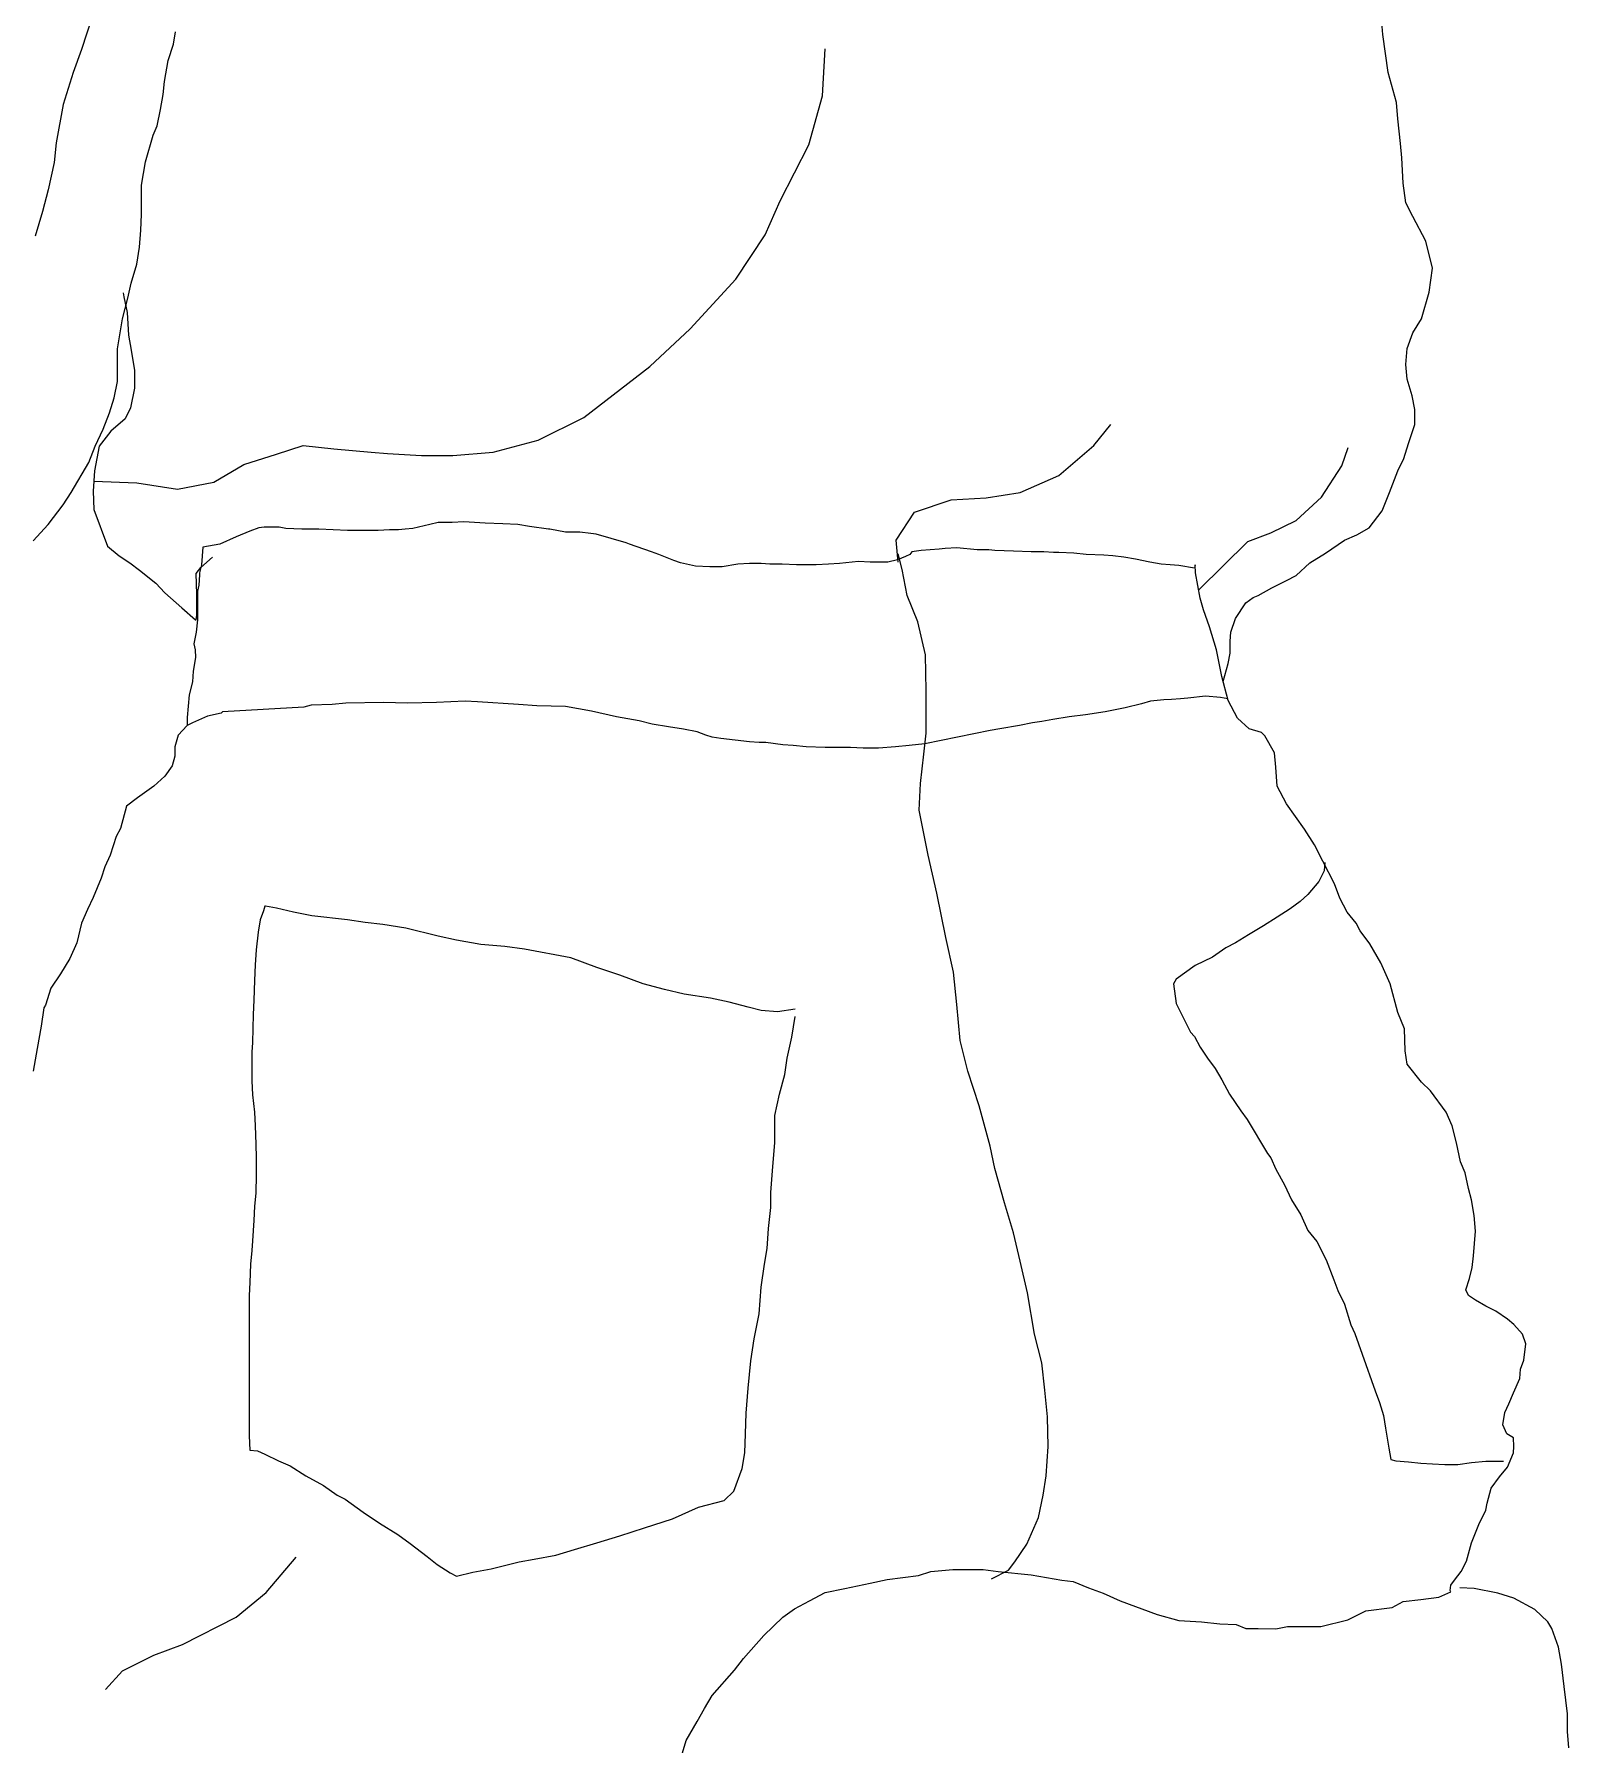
# Model space of a CAD drawing. Header units: millimetres. Extents: x 0 to 35, y -2 to 2.
# Drawn here: x 21.9741 to 22.3252, y 0.8517 to 1.2431 of the extents above; entities that cross this region are included whole.
import ezdxf

# ---------------------------------------------------------------- set-up
doc = ezdxf.new("R2010")
doc.units = ezdxf.units.MM
doc.layers.add('45-Biciklisti', color=7, linetype='Continuous')

# ---------------------------------------------------------------- blocks, each defined once
blk = doc.blocks.new('Cyclist 07 - Perspective view rear')
for p, q in [((-0.01134, 1.25106), (-0.01507, 1.23956)), ((0.28268, 1.243), (0.28223, 1.24852)), ((0.00478, 1.23703), (0.00597, 1.24076)), ((0.00597, 1.24076), (0.00642, 1.24359)), ((0.28327, 1.23867), (0.28268, 1.243)), ((-0.01507, 1.23956), (-0.01701, 1.23434)), ((0.00388, 1.23225), (0.00478, 1.23703)), ((0.15447, 1.22897), (0.15507, 1.23971)), ((0.28387, 1.23434), (0.28327, 1.23867)), ((-0.01701, 1.23434), (-0.01925, 1.22703)), ((0.28581, 1.22748), (0.28387, 1.23434)), ((0.00298, 1.22583), (0.00358, 1.22927)), ((0.00358, 1.22927), (0.00388, 1.23225)), ((0.15134, 1.21777), (0.15447, 1.22897)), ((-0.01925, 1.22703), (-0.02089, 1.21822)), ((0.00224, 1.2221), (0.00298, 1.22583)), ((0.28611, 1.22374), (0.28581, 1.22748)), ((0.00134, 1.22001), (0.00224, 1.2221)), ((0.28671, 1.21807), (0.28611, 1.22374)), ((-0.02089, 1.21822), (-0.02134, 1.21374)), ((-0.00045, 1.21389), (0.00134, 1.22001)), ((0.14477, 1.20494), (0.15134, 1.21777)), ((0.287, 1.21479), (0.28671, 1.21807)), ((-0.02134, 1.21374), (-0.02269, 1.20748)), ((-0.00134, 1.20852), (-0.00045, 1.21389)), ((0.2873, 1.20897), (0.287, 1.21479)), ((-0.02269, 1.20748), (-0.02403, 1.20255)), ((-0.00134, 1.2018), (-0.00134, 1.20852)), ((0.2879, 1.20449), (0.2873, 1.20897)), ((-0.02403, 1.20255), (-0.02567, 1.19688)), ((-0.00149, 1.19822), (-0.00134, 1.2018)), ((0.14134, 1.19718), (0.14477, 1.20494)), ((0.28954, 1.20136), (0.2879, 1.20449)), ((-0.00179, 1.19434), (-0.00149, 1.19822)), ((0.29253, 1.19569), (0.28954, 1.20136)), ((-0.00239, 1.19046), (-0.00179, 1.19434)), ((0.13462, 1.18703), (0.14134, 1.19718)), ((0.29402, 1.18957), (0.29253, 1.19569)), ((-0.00373, 1.18613), (-0.00239, 1.19046)), ((-0.00448, 1.1827), (-0.00373, 1.18613)), ((0.12417, 1.17569), (0.13462, 1.18703)), ((0.29327, 1.18404), (0.29402, 1.18957)), ((-0.00567, 1.17793), (-0.00448, 1.1827)), ((-0.00552, 1.1839), (-0.00537, 1.183)), ((-0.00537, 1.183), (-0.00463, 1.17942)), ((0.29148, 1.17793), (0.29327, 1.18404)), ((-0.00687, 1.17106), (-0.00567, 1.17793)), ((-0.00463, 1.17942), (-0.00433, 1.17419)), ((0.28954, 1.17479), (0.29148, 1.17793)), ((-0.00433, 1.17419), (-0.00373, 1.17076)), ((0.11492, 1.16703), (0.12417, 1.17569)), ((0.2882, 1.17121), (0.28954, 1.17479)), ((-0.00687, 1.1636), (-0.00687, 1.17106)), ((-0.00373, 1.17076), (-0.00298, 1.16613)), ((0.2879, 1.16748), (0.2882, 1.17121)), ((0.09985, 1.15539), (0.11492, 1.16703)), ((0.2882, 1.16419), (0.2879, 1.16748)), ((-0.00761, 1.15987), (-0.00687, 1.1636)), ((-0.00298, 1.16613), (-0.00298, 1.16211)), ((0.28939, 1.16031), (0.2882, 1.16419)), ((-0.00866, 1.15643), (-0.00761, 1.15987)), ((-0.00298, 1.16211), (-0.00388, 1.15763)), ((0.28999, 1.15718), (0.28939, 1.16031)), ((-0.01015, 1.1527), (-0.00866, 1.15643)), ((-0.00507, 1.15509), (-0.00836, 1.15225)), ((-0.00388, 1.15763), (-0.00507, 1.15509)), ((0.0894, 1.15017), (0.09985, 1.15539)), ((0.28999, 1.15375), (0.28999, 1.15718)), ((-0.01194, 1.14882), (-0.01015, 1.1527)), ((-0.00836, 1.15225), (-0.01104, 1.14882)), ((0.21656, 1.14897), (0.22044, 1.15375)), ((0.2885, 1.14942), (0.28999, 1.15375)), ((-0.01343, 1.14509), (-0.01194, 1.14882)), ((-0.01104, 1.14882), (-0.01209, 1.14315)), ((0.02209, 1.14464), (0.02955, 1.14703)), ((0.02955, 1.14703), (0.03567, 1.14897)), ((0.03567, 1.14897), (0.04268, 1.14823)), ((0.04268, 1.14823), (0.05119, 1.14748)), ((0.05119, 1.14748), (0.05492, 1.14718)), ((0.05492, 1.14718), (0.06268, 1.14673)), ((0.06268, 1.14673), (0.06985, 1.14673)), ((0.06985, 1.14673), (0.0791, 1.14748)), ((0.0791, 1.14748), (0.0894, 1.15017)), ((0.2085, 1.14211), (0.21656, 1.14897)), ((0.27327, 1.14434), (0.27477, 1.14852)), ((0.28745, 1.14599), (0.2885, 1.14942)), ((-0.01746, 1.13823), (-0.01343, 1.14509)), ((-0.01209, 1.14315), (-0.01239, 1.13852)), ((0.01522, 1.14061), (0.02209, 1.14464)), ((0.26865, 1.13718), (0.27327, 1.14434)), ((0.28417, 1.13823), (0.28611, 1.14315)), ((0.28611, 1.14315), (0.28745, 1.14599)), ((-0.01224, 1.14084), (-0.00239, 1.14046)), ((-0.00239, 1.14046), (0.00687, 1.13897)), ((0.00687, 1.13897), (0.01522, 1.14061)), ((0.19969, 1.13823), (0.2085, 1.14211)), ((-0.02269, 1.13091), (-0.01925, 1.13539)), ((-0.01925, 1.13539), (-0.01746, 1.13823)), ((-0.01239, 1.13852), (-0.01224, 1.13434)), ((0.17552, 1.13375), (0.18387, 1.13658)), ((0.18387, 1.13658), (0.19193, 1.13703)), ((0.19193, 1.13703), (0.19969, 1.13823)), ((0.26283, 1.13181), (0.26865, 1.13718)), ((0.28253, 1.13405), (0.28417, 1.13823)), ((-0.01224, 1.13434), (-0.0091, 1.12599)), ((0.06656, 1.13136), (0.06462, 1.13091)), ((0.0697, 1.13136), (0.06656, 1.13136)), ((0.07239, 1.13151), (0.0697, 1.13136)), ((0.07731, 1.13121), (0.07239, 1.13151)), ((0.08134, 1.13106), (0.07731, 1.13121)), ((0.08477, 1.13091), (0.08134, 1.13106)), ((0.17134, 1.12733), (0.17552, 1.13375)), ((0.25701, 1.12897), (0.26283, 1.13181)), ((0.27954, 1.13017), (0.28253, 1.13405)), ((-0.02612, 1.12718), (-0.02269, 1.13091)), ((0.0203, 1.12808), (0.01657, 1.12643)), ((0.02343, 1.12942), (0.0203, 1.12808)), ((0.02552, 1.13017), (0.02343, 1.12942)), ((0.02672, 1.13032), (0.02552, 1.13017)), ((0.02866, 1.13032), (0.02672, 1.13032)), ((0.03015, 1.13032), (0.02866, 1.13032)), ((0.03164, 1.13002), (0.03015, 1.13032)), ((0.03537, 1.12987), (0.03164, 1.13002)), ((0.03716, 1.12987), (0.03537, 1.12987)), ((0.03925, 1.12987), (0.03716, 1.12987)), ((0.04582, 1.12957), (0.03925, 1.12987)), ((0.04925, 1.12957), (0.04582, 1.12957)), ((0.05283, 1.12957), (0.04925, 1.12957)), ((0.05537, 1.12972), (0.05283, 1.12957)), ((0.05746, 1.12972), (0.05537, 1.12972)), ((0.05895, 1.12987), (0.05746, 1.12972)), ((0.06074, 1.13002), (0.05895, 1.12987)), ((0.06462, 1.13091), (0.06074, 1.13002)), ((0.08746, 1.13046), (0.08477, 1.13091)), ((0.09179, 1.12987), (0.08746, 1.13046)), ((0.09209, 1.12987), (0.09179, 1.12987)), ((0.09567, 1.12912), (0.09209, 1.12987)), ((0.09895, 1.12912), (0.09567, 1.12912)), ((0.10149, 1.12882), (0.09895, 1.12912)), ((0.10268, 1.12867), (0.10149, 1.12882)), ((0.10955, 1.12673), (0.10268, 1.12867)), ((0.17178, 1.12226), (0.17134, 1.12733)), ((0.24055, 1.11594), (0.25178, 1.12703)), ((0.25178, 1.12703), (0.25701, 1.12897)), ((0.26954, 1.12435), (0.27387, 1.12733)), ((0.27387, 1.12733), (0.27671, 1.12852)), ((0.27671, 1.12852), (0.27954, 1.13017)), ((-0.0091, 1.12599), (-0.00642, 1.12375)), ((-0.00642, 1.12375), (-0.00403, 1.12211)), ((0.01224, 1.12106), (0.01492, 1.12345)), ((0.01269, 1.12569), (0.01239, 1.12166)), ((0.01657, 1.12643), (0.01269, 1.12569)), ((0.11029, 1.12643), (0.10955, 1.12673)), ((0.11537, 1.12464), (0.11029, 1.12643)), ((0.11701, 1.12405), (0.11537, 1.12464)), ((0.12044, 1.1227), (0.11701, 1.12405)), ((0.17343, 1.1236), (0.17164, 1.12285)), ((0.17268, 1.12061), (0.17178, 1.1242)), ((0.17447, 1.12405), (0.17343, 1.1236)), ((0.17492, 1.12464), (0.17447, 1.12405)), ((0.17701, 1.12494), (0.17492, 1.12464)), ((0.18119, 1.12524), (0.17701, 1.12494)), ((0.18253, 1.12539), (0.18119, 1.12524)), ((0.18522, 1.12554), (0.18253, 1.12539)), ((0.18984, 1.12509), (0.18522, 1.12554)), ((0.19253, 1.12509), (0.18984, 1.12509)), ((0.19387, 1.12494), (0.19253, 1.12509)), ((0.1982, 1.12479), (0.19387, 1.12494)), ((0.20223, 1.12464), (0.1982, 1.12479)), ((0.20507, 1.12464), (0.20223, 1.12464)), ((0.20731, 1.12449), (0.20507, 1.12464)), ((0.2085, 1.12449), (0.20731, 1.12449)), ((0.21193, 1.12435), (0.2085, 1.12449)), ((0.21477, 1.12405), (0.21193, 1.12435)), ((0.2188, 1.1239), (0.21477, 1.12405)), ((0.22089, 1.12375), (0.2188, 1.1239)), ((0.22342, 1.12345), (0.22089, 1.12375)), ((0.22611, 1.123), (0.22342, 1.12345)), ((0.26596, 1.12211), (0.26954, 1.12435)), ((-0.00403, 1.12211), (-0.00179, 1.12046)), ((-0.00179, 1.12046), (0.00194, 1.11748)), ((0.01119, 1.11972), (0.01224, 1.12106)), ((0.01134, 1.11494), (0.01119, 1.11972)), ((0.01194, 1.11942), (0.01179, 1.11703)), ((0.01239, 1.12166), (0.01194, 1.11987)), ((0.01194, 1.11987), (0.01194, 1.11942)), ((0.12194, 1.12211), (0.12044, 1.1227)), ((0.12537, 1.12136), (0.12194, 1.12211)), ((0.12865, 1.12121), (0.12537, 1.12136)), ((0.13149, 1.12121), (0.12865, 1.12121)), ((0.13507, 1.12181), (0.13149, 1.12121)), ((0.13776, 1.12196), (0.13507, 1.12181)), ((0.14044, 1.12196), (0.13776, 1.12196)), ((0.14238, 1.12181), (0.14044, 1.12196)), ((0.14522, 1.12181), (0.14238, 1.12181)), ((0.1485, 1.12166), (0.14522, 1.12181)), ((0.15223, 1.12166), (0.1485, 1.12166)), ((0.15298, 1.12166), (0.15223, 1.12166)), ((0.15582, 1.12181), (0.15298, 1.12166)), ((0.15835, 1.12196), (0.15582, 1.12181)), ((0.16268, 1.12241), (0.15835, 1.12196)), ((0.16537, 1.12226), (0.16268, 1.12241)), ((0.1694, 1.12226), (0.16537, 1.12226)), ((0.17164, 1.12285), (0.1694, 1.12226)), ((0.17387, 1.11464), (0.17268, 1.12061)), ((0.22939, 1.12226), (0.22611, 1.123)), ((0.23193, 1.12181), (0.22939, 1.12226)), ((0.23402, 1.12166), (0.23193, 1.12181)), ((0.23596, 1.12151), (0.23402, 1.12166)), ((0.23954, 1.12091), (0.23596, 1.12151)), ((0.23969, 1.12166), (0.23954, 1.12091)), ((0.23984, 1.11987), (0.23969, 1.12166)), ((0.24089, 1.11405), (0.23984, 1.11987)), ((0.26059, 1.11808), (0.26283, 1.11927)), ((0.26283, 1.11927), (0.26596, 1.12211)), ((0.00194, 1.11748), (0.00403, 1.11524)), ((0.01179, 1.11703), (0.01149, 1.11569)), ((0.01149, 1.11569), (0.01149, 1.11405)), ((0.25417, 1.11464), (0.2573, 1.11644)), ((0.2573, 1.11644), (0.26059, 1.11808)), ((0.00403, 1.11524), (0.00791, 1.11181)), ((0.00791, 1.11181), (0.01104, 1.10912)), ((0.01134, 1.1127), (0.01134, 1.11494)), ((0.01134, 1.11017), (0.01134, 1.1127)), ((0.01149, 1.11405), (0.01149, 1.11241)), ((0.01149, 1.11241), (0.01149, 1.11061)), ((0.17626, 1.10867), (0.17387, 1.11464)), ((0.24163, 1.11136), (0.24089, 1.11405)), ((0.24895, 1.10942), (0.25133, 1.113)), ((0.25133, 1.113), (0.25298, 1.1142)), ((0.25298, 1.1142), (0.25417, 1.11464)), ((0.01104, 1.10912), (0.01119, 1.10912)), ((0.01119, 1.10912), (0.01134, 1.11017)), ((0.01149, 1.10912), (0.01119, 1.10629)), ((0.01149, 1.11061), (0.01149, 1.10912)), ((0.17805, 1.10106), (0.17626, 1.10867)), ((0.24298, 1.10748), (0.24163, 1.11136)), ((0.24462, 1.10226), (0.24298, 1.10748)), ((0.2479, 1.10629), (0.24895, 1.10942)), ((0.01119, 1.10629), (0.0106, 1.1036)), ((0.0106, 1.1036), (0.0109, 1.10226)), ((0.24775, 1.1042), (0.2479, 1.10629)), ((0.24775, 1.10151), (0.24775, 1.1042)), ((0.01104, 1.10047), (0.01045, 1.09733)), ((0.0109, 1.10226), (0.01104, 1.10047)), ((0.1782, 1.09285), (0.17805, 1.10106)), ((0.24581, 1.09614), (0.24462, 1.10226)), ((0.2473, 1.09912), (0.24775, 1.10151)), ((0.01045, 1.09733), (0.0103, 1.09494)), ((0.2473, 1.09062), (0.24581, 1.09614)), ((0.24612, 1.09499), (0.2473, 1.09912)), ((0.00955, 1.09196), (0.0091, 1.08673)), ((0.0103, 1.09494), (0.00955, 1.09196)), ((0.1782, 1.08315), (0.1782, 1.09285)), ((0.01716, 1.08808), (0.01687, 1.08778)), ((0.03582, 1.08912), (0.01716, 1.08808)), ((0.03746, 1.08957), (0.03582, 1.08912)), ((0.04224, 1.08972), (0.03746, 1.08957)), ((0.04537, 1.09002), (0.04224, 1.08972)), ((0.05403, 1.09017), (0.04537, 1.09002)), ((0.05955, 1.09002), (0.05403, 1.09017)), ((0.06612, 1.09017), (0.05955, 1.09002)), ((0.07268, 1.09047), (0.06612, 1.09017)), ((0.07552, 1.09032), (0.07268, 1.09047)), ((0.08492, 1.08972), (0.07552, 1.09032)), ((0.0891, 1.08942), (0.08492, 1.08972)), ((0.09567, 1.08927), (0.0891, 1.08942)), ((0.10164, 1.08823), (0.09567, 1.08927)), ((0.10731, 1.08688), (0.10164, 1.08823)), ((0.2191, 1.08808), (0.21462, 1.08733)), ((0.22372, 1.08897), (0.2191, 1.08808)), ((0.22745, 1.08987), (0.22372, 1.08897)), ((0.22954, 1.09047), (0.22745, 1.08987)), ((0.23253, 1.09076), (0.22954, 1.09047)), ((0.23432, 1.09091), (0.23253, 1.09076)), ((0.23641, 1.09106), (0.23432, 1.09091)), ((0.23805, 1.09121), (0.23641, 1.09106)), ((0.24208, 1.09166), (0.23805, 1.09121)), ((0.24551, 1.09136), (0.24208, 1.09166)), ((0.2472, 1.09101), (0.24551, 1.09136)), ((0.24939, 1.08659), (0.2473, 1.09062)), ((0.0091, 1.08494), (0.00701, 1.0827)), ((0.0091, 1.08673), (0.0091, 1.08494)), ((0.0103, 1.08554), (0.0091, 1.08494)), ((0.01373, 1.08703), (0.0103, 1.08554)), ((0.01687, 1.08778), (0.01373, 1.08703)), ((0.11253, 1.08599), (0.10731, 1.08688)), ((0.11552, 1.08524), (0.11253, 1.08599)), ((0.11925, 1.08465), (0.11552, 1.08524)), ((0.12268, 1.08405), (0.11925, 1.08465)), ((0.12582, 1.08345), (0.12268, 1.08405)), ((0.19507, 1.0842), (0.19283, 1.08375)), ((0.19954, 1.08494), (0.19507, 1.0842)), ((0.20253, 1.08554), (0.19954, 1.08494)), ((0.20462, 1.08584), (0.20253, 1.08554)), ((0.20716, 1.08629), (0.20462, 1.08584)), ((0.21089, 1.08688), (0.20716, 1.08629)), ((0.21462, 1.08733), (0.21089, 1.08688)), ((0.25208, 1.0842), (0.24939, 1.08659)), ((0.25492, 1.0833), (0.25208, 1.0842)), ((0.00701, 1.0827), (0.00627, 1.08002)), ((0.12776, 1.0827), (0.12582, 1.08345)), ((0.12925, 1.08226), (0.12776, 1.0827)), ((0.13119, 1.08196), (0.12925, 1.08226)), ((0.13776, 1.08121), (0.13119, 1.08196)), ((0.13999, 1.08106), (0.13776, 1.08121)), ((0.14149, 1.08106), (0.13999, 1.08106)), ((0.14537, 1.08047), (0.14149, 1.08106)), ((0.14776, 1.08032), (0.14537, 1.08047)), ((0.15074, 1.08002), (0.14776, 1.08032)), ((0.17432, 1.08032), (0.17119, 1.08002)), ((0.1779, 1.08076), (0.17432, 1.08032)), ((0.17761, 1.07838), (0.1782, 1.08315)), ((0.19283, 1.08375), (0.1779, 1.08076)), ((0.25566, 1.08256), (0.25492, 1.0833)), ((0.2579, 1.07868), (0.25566, 1.08256)), ((0.00627, 1.07793), (0.00567, 1.07569)), ((0.00627, 1.08002), (0.00627, 1.07793)), ((0.15507, 1.07987), (0.15074, 1.08002)), ((0.16089, 1.07987), (0.15507, 1.07987)), ((0.16373, 1.07972), (0.16089, 1.07987)), ((0.16731, 1.07972), (0.16373, 1.07972)), ((0.17119, 1.08002), (0.16731, 1.07972)), ((0.17686, 1.07166), (0.17761, 1.07838)), ((0.2582, 1.07539), (0.2579, 1.07868)), ((0.00403, 1.0733), (0.00149, 1.07106)), ((0.00567, 1.07569), (0.00403, 1.0733)), ((0.2585, 1.07106), (0.2582, 1.07539)), ((-0.00224, 1.06838), (-0.00478, 1.06644)), ((0.00149, 1.07106), (-0.00224, 1.06838)), ((0.17656, 1.06554), (0.17686, 1.07166)), ((0.26059, 1.06703), (0.2585, 1.07106)), ((-0.00478, 1.06644), (-0.00612, 1.06136)), ((0.17865, 1.05524), (0.17656, 1.06554)), ((0.26477, 1.06121), (0.26059, 1.06703)), ((-0.00612, 1.06136), (-0.00716, 1.05957)), ((0.267, 1.05763), (0.26477, 1.06121)), ((-0.00716, 1.05957), (-0.00851, 1.05524)), ((0.26895, 1.0539), (0.267, 1.05763)), ((-0.00851, 1.05524), (-0.0097, 1.05256)), ((0.18059, 1.04659), (0.17865, 1.05524)), ((0.27163, 1.04868), (0.26895, 1.0539)), ((0.26939, 1.0536), (0.26924, 1.05166)), ((-0.0106, 1.05002), (-0.01239, 1.04554)), ((-0.0097, 1.05256), (-0.0106, 1.05002)), ((0.26805, 1.04927), (0.26551, 1.04629)), ((0.26924, 1.05166), (0.26805, 1.04927)), ((-0.01239, 1.04554), (-0.01373, 1.04286)), ((0.18268, 1.03644), (0.18059, 1.04659)), ((0.26551, 1.04629), (0.26372, 1.04465)), ((0.27283, 1.04539), (0.27163, 1.04868)), ((0.27447, 1.04226), (0.27283, 1.04539)), ((-0.01373, 1.04286), (-0.01507, 1.03972)), ((0.02657, 1.04256), (0.02582, 1.04047)), ((0.02686, 1.0436), (0.02657, 1.04256)), ((0.02701, 1.0436), (0.02686, 1.0436)), ((0.02955, 1.04315), (0.02701, 1.0436)), ((0.03343, 1.04226), (0.02955, 1.04315)), ((0.03761, 1.04136), (0.03343, 1.04226)), ((0.04582, 1.04047), (0.03761, 1.04136)), ((0.2585, 1.04106), (0.25536, 1.03912)), ((0.26148, 1.04301), (0.2585, 1.04106)), ((0.26372, 1.04465), (0.26148, 1.04301)), ((0.27656, 1.03972), (0.27447, 1.04226)), ((-0.01507, 1.03972), (-0.01612, 1.03524)), ((0.02537, 1.03763), (0.02492, 1.0336)), ((0.02582, 1.04047), (0.02537, 1.03763)), ((0.04985, 1.03987), (0.04582, 1.04047)), ((0.05388, 1.03942), (0.04985, 1.03987)), ((0.0591, 1.03853), (0.05388, 1.03942)), ((0.06656, 1.03674), (0.0591, 1.03853)), ((0.25193, 1.03704), (0.24895, 1.03524)), ((0.25536, 1.03912), (0.25193, 1.03704)), ((0.27745, 1.03793), (0.27656, 1.03972)), ((0.27969, 1.03495), (0.27745, 1.03793)), ((-0.01612, 1.03524), (-0.01776, 1.03166)), ((0.02492, 1.0336), (0.02463, 1.03017)), ((0.07074, 1.03584), (0.06656, 1.03674)), ((0.07627, 1.0348), (0.07074, 1.03584)), ((0.08179, 1.03435), (0.07627, 1.0348)), ((0.08627, 1.03375), (0.08179, 1.03435)), ((0.09686, 1.03181), (0.08627, 1.03375)), ((0.18447, 1.02853), (0.18268, 1.03644)), ((0.24671, 1.03405), (0.24372, 1.03196)), ((0.24895, 1.03524), (0.24671, 1.03405)), ((0.28223, 1.03062), (0.27969, 1.03495)), ((-0.01776, 1.03166), (-0.01985, 1.02808)), ((0.02463, 1.03017), (0.02448, 1.02659)), ((0.10283, 1.02957), (0.09686, 1.03181)), ((0.10806, 1.02778), (0.10283, 1.02957)), ((0.23969, 1.03002), (0.23536, 1.02689)), ((0.24372, 1.03196), (0.23969, 1.03002)), ((0.28432, 1.02584), (0.28223, 1.03062)), ((-0.01985, 1.02808), (-0.02209, 1.0248)), ((0.02448, 1.02659), (0.02433, 1.02211)), ((0.11343, 1.02584), (0.10806, 1.02778)), ((0.11835, 1.0245), (0.11343, 1.02584)), ((0.18522, 1.02107), (0.18447, 1.02853)), ((0.23536, 1.02689), (0.23477, 1.02584)), ((0.23477, 1.02584), (0.23536, 1.02136)), ((0.28611, 1.01927), (0.28432, 1.02584)), ((-0.02209, 1.0248), (-0.02328, 1.02092)), ((0.02433, 1.02211), (0.02418, 1.01883)), ((0.12283, 1.02345), (0.11835, 1.0245)), ((0.1288, 1.02256), (0.12283, 1.02345)), ((0.13313, 1.02166), (0.1288, 1.02256)), ((0.13746, 1.02047), (0.13313, 1.02166)), ((-0.02373, 1.02032), (-0.02433, 1.01614)), ((-0.02328, 1.02092), (-0.02373, 1.02032)), ((0.02418, 1.01883), (0.02403, 1.01241)), ((0.14044, 1.01972), (0.13746, 1.02047)), ((0.14417, 1.01942), (0.14044, 1.01972)), ((0.1482, 1.02002), (0.14417, 1.01942)), ((0.14746, 1.0136), (0.1482, 1.01838)), ((0.18596, 1.01286), (0.18522, 1.02107)), ((0.23536, 1.02136), (0.23865, 1.0148)), ((0.2876, 1.01554), (0.28611, 1.01927)), ((-0.02433, 1.01614), (-0.02522, 1.01107)), ((0.14641, 1.00883), (0.14746, 1.0136)), ((0.23865, 1.0148), (0.23954, 1.01375)), ((0.23954, 1.01375), (0.24089, 1.01136)), ((0.28775, 1.01047), (0.2876, 1.01554)), ((-0.02522, 1.01107), (-0.02612, 1.00584)), ((0.02403, 1.01241), (0.02388, 1.01017)), ((0.02388, 1.01017), (0.02388, 1.00704)), ((0.18775, 1.00584), (0.18596, 1.01286)), ((0.24089, 1.01136), (0.24253, 1.00883)), ((0.2882, 1.00748), (0.28775, 1.01047)), ((0.02388, 1.00704), (0.02388, 1.0036)), ((0.14582, 1.0051), (0.14641, 1.00883)), ((0.19029, 0.99793), (0.18775, 1.00584)), ((0.24253, 1.00883), (0.24432, 1.00644)), ((0.24432, 1.00644), (0.24581, 1.0039)), ((0.29148, 1.00331), (0.2882, 1.00748)), ((0.02388, 1.0036), (0.02403, 1.00047)), ((0.14462, 1.00062), (0.14582, 1.0051)), ((0.24581, 1.0039), (0.2476, 1.00062)), ((0.29357, 1.00136), (0.29148, 1.00331)), ((0.02403, 1.00047), (0.02448, 0.99644)), ((0.14358, 0.99569), (0.14462, 1.00062)), ((0.19283, 0.98868), (0.19029, 0.99793)), ((0.2476, 1.00062), (0.25014, 0.99674)), ((0.29715, 0.99644), (0.29357, 1.00136)), ((0.02448, 0.99644), (0.02463, 0.99331)), ((0.14358, 0.98942), (0.14358, 0.99569)), ((0.25014, 0.99674), (0.25163, 0.9948)), ((0.25163, 0.9948), (0.25626, 0.98704)), ((0.2985, 0.99331), (0.29715, 0.99644)), ((0.02463, 0.99331), (0.02478, 0.98913)), ((0.29954, 0.98942), (0.2985, 0.99331)), ((0.02478, 0.98913), (0.02492, 0.98599)), ((0.14313, 0.98405), (0.14358, 0.98942)), ((0.19387, 0.9836), (0.19283, 0.98868)), ((0.25626, 0.98704), (0.25701, 0.98599)), ((0.30044, 0.9851), (0.29954, 0.98942)), ((0.02492, 0.98599), (0.02492, 0.98211)), ((0.14268, 0.97808), (0.14313, 0.98405)), ((0.19611, 0.97569), (0.19387, 0.9836)), ((0.25701, 0.98599), (0.2582, 0.98345)), ((0.2582, 0.98345), (0.26014, 0.97987)), ((0.30148, 0.98256), (0.30044, 0.9851)), ((0.30223, 0.97898), (0.30148, 0.98256)), ((0.02492, 0.98211), (0.02478, 0.97793)), ((0.26014, 0.97987), (0.26178, 0.97644)), ((0.30297, 0.97644), (0.30223, 0.97898)), ((0.02448, 0.97495), (0.02433, 0.97166)), ((0.02478, 0.97793), (0.02448, 0.97495)), ((0.14208, 0.96987), (0.14268, 0.97465)), ((0.14268, 0.97465), (0.14268, 0.97808)), ((0.1982, 0.96883), (0.19611, 0.97569)), ((0.26178, 0.97644), (0.26387, 0.97301)), ((0.30357, 0.97286), (0.30297, 0.97644)), ((0.02433, 0.97166), (0.02403, 0.96704)), ((0.26387, 0.97301), (0.26551, 0.96943)), ((0.30387, 0.96928), (0.30357, 0.97286)), ((0.02403, 0.96704), (0.02388, 0.9648)), ((0.14179, 0.96525), (0.14208, 0.96987)), ((0.19969, 0.96241), (0.1982, 0.96883)), ((0.26551, 0.96943), (0.2676, 0.96689)), ((0.2676, 0.96689), (0.26969, 0.96271)), ((0.30342, 0.96361), (0.30387, 0.96928)), ((0.02388, 0.9648), (0.02358, 0.96166)), ((0.14119, 0.96166), (0.14179, 0.96525)), ((0.26969, 0.96271), (0.27148, 0.95808)), ((0.30312, 0.96092), (0.30342, 0.96361)), ((0.02358, 0.96166), (0.02343, 0.95749)), ((0.14044, 0.95644), (0.14119, 0.96166)), ((0.20134, 0.9551), (0.19969, 0.96241)), ((0.30253, 0.95838), (0.30312, 0.96092)), ((0.02343, 0.95749), (0.02328, 0.9545)), ((0.13999, 0.95032), (0.14044, 0.95644)), ((0.20298, 0.9457), (0.20134, 0.9551)), ((0.27148, 0.95808), (0.27238, 0.95569)), ((0.27238, 0.95569), (0.27387, 0.95256)), ((0.30163, 0.95584), (0.30253, 0.95838)), ((0.30223, 0.9545), (0.30163, 0.95584)), ((0.02328, 0.9545), (0.02328, 0.94987)), ((0.27387, 0.95256), (0.27536, 0.94778)), ((0.30387, 0.95346), (0.30223, 0.9545)), ((0.30626, 0.95211), (0.30387, 0.95346)), ((0.3085, 0.95092), (0.30626, 0.95211)), ((0.02328, 0.94987), (0.02328, 0.94734)), ((0.02328, 0.94734), (0.02328, 0.94316)), ((0.1388, 0.94465), (0.13999, 0.95032)), ((0.27536, 0.94778), (0.27626, 0.94584)), ((0.31118, 0.94913), (0.3085, 0.95092)), ((0.31267, 0.94793), (0.31118, 0.94913)), ((0.31461, 0.9457), (0.31267, 0.94793)), ((0.02328, 0.94316), (0.02328, 0.93958)), ((0.13805, 0.93958), (0.1388, 0.94465)), ((0.20462, 0.93913), (0.20298, 0.9457)), ((0.27626, 0.94584), (0.2779, 0.94107)), ((0.31536, 0.94346), (0.31461, 0.9457)), ((0.31491, 0.93973), (0.31536, 0.94346)), ((0.02328, 0.93958), (0.02328, 0.93644)), ((0.13746, 0.93331), (0.13805, 0.93958)), ((0.2779, 0.94107), (0.28088, 0.93271)), ((0.31417, 0.93764), (0.31491, 0.93973)), ((0.02328, 0.93644), (0.02328, 0.93196)), ((0.20537, 0.93286), (0.20462, 0.93913)), ((0.31253, 0.93226), (0.31402, 0.93555)), ((0.31402, 0.93555), (0.31417, 0.93764)), ((0.02328, 0.93196), (0.02328, 0.92734)), ((0.13701, 0.92764), (0.13746, 0.93331)), ((0.20596, 0.92674), (0.20537, 0.93286)), ((0.28088, 0.93271), (0.28193, 0.93002)), ((0.31148, 0.92973), (0.31253, 0.93226)), ((0.13686, 0.92286), (0.13701, 0.92764)), ((0.28193, 0.93002), (0.28283, 0.92704)), ((0.31014, 0.92495), (0.31059, 0.92779)), ((0.31059, 0.92779), (0.31148, 0.92973)), ((0.02328, 0.92734), (0.02328, 0.92241)), ((0.20611, 0.92002), (0.20596, 0.92674)), ((0.28283, 0.92704), (0.28327, 0.9242)), ((0.28327, 0.9242), (0.28402, 0.91958)), ((0.31103, 0.92286), (0.31014, 0.92495)), ((0.02328, 0.92241), (0.02343, 0.91913)), ((0.13671, 0.91853), (0.13686, 0.92286)), ((0.20566, 0.91331), (0.20611, 0.92002)), ((0.31253, 0.92196), (0.31103, 0.92286)), ((0.31267, 0.92002), (0.31253, 0.92196)), ((0.31253, 0.91853), (0.31267, 0.92002)), ((0.02343, 0.91913), (0.02522, 0.91898)), ((0.02522, 0.91898), (0.02686, 0.91823)), ((0.02686, 0.91823), (0.03, 0.91674)), ((0.03, 0.91674), (0.03269, 0.91555)), ((0.13611, 0.91495), (0.13671, 0.91853)), ((0.28402, 0.91958), (0.28447, 0.91704)), ((0.28447, 0.91704), (0.28566, 0.91674)), ((0.28566, 0.91674), (0.2885, 0.91644)), ((0.2885, 0.91644), (0.29133, 0.91614)), ((0.29133, 0.91614), (0.29402, 0.91599)), ((0.29402, 0.91599), (0.29685, 0.91585)), ((0.29685, 0.91585), (0.29984, 0.91585)), ((0.29984, 0.91585), (0.30297, 0.91629)), ((0.30297, 0.91629), (0.30626, 0.91659)), ((0.30626, 0.91659), (0.3082, 0.91659)), ((0.3082, 0.91659), (0.31029, 0.91659)), ((0.31118, 0.91525), (0.31253, 0.91853)), ((0.03269, 0.91555), (0.03627, 0.91331)), ((0.03627, 0.91331), (0.0403, 0.91107)), ((0.13417, 0.90973), (0.13611, 0.91495)), ((0.20492, 0.90883), (0.20566, 0.91331)), ((0.30745, 0.91047), (0.30939, 0.91301)), ((0.30939, 0.91301), (0.31118, 0.91525)), ((0.0403, 0.91107), (0.04343, 0.90883)), ((0.04343, 0.90883), (0.04522, 0.90794)), ((0.04522, 0.90794), (0.0494, 0.90495)), ((0.13194, 0.90764), (0.13417, 0.90973)), ((0.20387, 0.90376), (0.20492, 0.90883)), ((0.30656, 0.90704), (0.30745, 0.91047)), ((0.0494, 0.90495), (0.05313, 0.90241)), ((0.12014, 0.90346), (0.12611, 0.90614)), ((0.12611, 0.90614), (0.13194, 0.90764)), ((0.30462, 0.90211), (0.30626, 0.9054)), ((0.30626, 0.9054), (0.30656, 0.90704)), ((0.05313, 0.90241), (0.05731, 0.89988)), ((0.10806, 0.89958), (0.11373, 0.90137)), ((0.11373, 0.90137), (0.12014, 0.90346)), ((0.20119, 0.89764), (0.20387, 0.90376)), ((0.30297, 0.89794), (0.30462, 0.90211)), ((0.05731, 0.89988), (0.06015, 0.89779)), ((0.06015, 0.89779), (0.06403, 0.8948)), ((0.09343, 0.8951), (0.09776, 0.89644)), ((0.09776, 0.89644), (0.10283, 0.89794)), ((0.10283, 0.89794), (0.10806, 0.89958)), ((0.1985, 0.89361), (0.20119, 0.89764)), ((0.30178, 0.89376), (0.30297, 0.89794)), ((0.02716, 0.88659), (0.03403, 0.89465)), ((0.06403, 0.8948), (0.06627, 0.89301)), ((0.06627, 0.89301), (0.06925, 0.89107)), ((0.07865, 0.89197), (0.08507, 0.89361)), ((0.08507, 0.89361), (0.0885, 0.8942)), ((0.0885, 0.8942), (0.09343, 0.8951)), ((0.19701, 0.89167), (0.1985, 0.89361)), ((0.30059, 0.89137), (0.30178, 0.89376)), ((0.06925, 0.89107), (0.07074, 0.89032)), ((0.07074, 0.89032), (0.07447, 0.89122)), ((0.07447, 0.89122), (0.07865, 0.89197)), ((0.15955, 0.88749), (0.16537, 0.88868)), ((0.16537, 0.88868), (0.16925, 0.88958)), ((0.16925, 0.88958), (0.17641, 0.89047)), ((0.17641, 0.89047), (0.17925, 0.89137)), ((0.17925, 0.89137), (0.18432, 0.89182)), ((0.18432, 0.89182), (0.19119, 0.89182)), ((0.19119, 0.89182), (0.19462, 0.89137)), ((0.19313, 0.88973), (0.19701, 0.89167)), ((0.19462, 0.89137), (0.20223, 0.89062)), ((0.20223, 0.89062), (0.20925, 0.88943)), ((0.20925, 0.88943), (0.21178, 0.88913)), ((0.21178, 0.88913), (0.21536, 0.88764)), ((0.2982, 0.88823), (0.29909, 0.88943)), ((0.29909, 0.88943), (0.30059, 0.89137)), ((0.0203, 0.88092), (0.02716, 0.88659)), ((0.14805, 0.88286), (0.15149, 0.88465)), ((0.15149, 0.88465), (0.15507, 0.88659)), ((0.15507, 0.88659), (0.15955, 0.88749)), ((0.21536, 0.88764), (0.21865, 0.88644)), ((0.21865, 0.88644), (0.22253, 0.88465)), ((0.22253, 0.88465), (0.23104, 0.88152)), ((0.28477, 0.88316), (0.2873, 0.8845)), ((0.2873, 0.8845), (0.29133, 0.88495)), ((0.29133, 0.88495), (0.29551, 0.88555)), ((0.29551, 0.88555), (0.2982, 0.88674)), ((0.29805, 0.88704), (0.2982, 0.88823)), ((0.2982, 0.88674), (0.29805, 0.88704)), ((0.30357, 0.88749), (0.30029, 0.88764)), ((0.30894, 0.88644), (0.30357, 0.88749)), ((0.31267, 0.88525), (0.30894, 0.88644)), ((0.31745, 0.88271), (0.31267, 0.88525)), ((0.00806, 0.87465), (0.0203, 0.88092)), ((0.14104, 0.87674), (0.14537, 0.88092)), ((0.14537, 0.88092), (0.14805, 0.88286)), ((0.23104, 0.88152), (0.23596, 0.88018)), ((0.27462, 0.88032), (0.2788, 0.88241)), ((0.2788, 0.88241), (0.28477, 0.88316)), ((0.32044, 0.87988), (0.31745, 0.88271)), ((0.13641, 0.87152), (0.14104, 0.87674)), ((0.23596, 0.88018), (0.24118, 0.87988)), ((0.24118, 0.87988), (0.24536, 0.87943)), ((0.24536, 0.87943), (0.2491, 0.87928)), ((0.2491, 0.87928), (0.25133, 0.87838)), ((0.25133, 0.87838), (0.25417, 0.87838)), ((0.25417, 0.87838), (0.2582, 0.87824)), ((0.2582, 0.87824), (0.26089, 0.87883)), ((0.26089, 0.87883), (0.26089, 0.87883)), ((0.26089, 0.87883), (0.26148, 0.87883)), ((0.26148, 0.87883), (0.26447, 0.87883)), ((0.26447, 0.87883), (0.2685, 0.87883)), ((0.2685, 0.87883), (0.27462, 0.88032)), ((0.32133, 0.87838), (0.32044, 0.87988)), ((0.32282, 0.87406), (0.32133, 0.87838)), ((0.00149, 0.87227), (0.00806, 0.87465)), ((0.32357, 0.87018), (0.32282, 0.87406)), ((-0.00567, 0.86868), (0.00149, 0.87227)), ((0.12925, 0.86301), (0.13432, 0.86883)), ((0.13432, 0.86883), (0.13641, 0.87152)), ((0.32417, 0.8651), (0.32357, 0.87018)), ((-0.00955, 0.86436), (-0.00567, 0.86868)), ((0.32491, 0.85883), (0.32417, 0.8651)), ((0.12746, 0.86003), (0.12925, 0.86301)), ((0.12328, 0.85271), (0.12582, 0.85704)), ((0.12582, 0.85704), (0.12746, 0.86003)), ((0.32491, 0.8548), (0.32491, 0.85883)), ((0.32521, 0.85107), (0.32491, 0.8548)), ((0.12194, 0.84839), (0.12328, 0.85271))]:
    blk.add_line(p, q)

msp = doc.modelspace()

# ---------------------------------------------------------------- block references
at = {"layer": '45-Biciklisti'}
msp.add_blockref('Cyclist 07 - Perspective view rear', (22, 0), dxfattribs=at)

doc.saveas('drawing.dxf')
